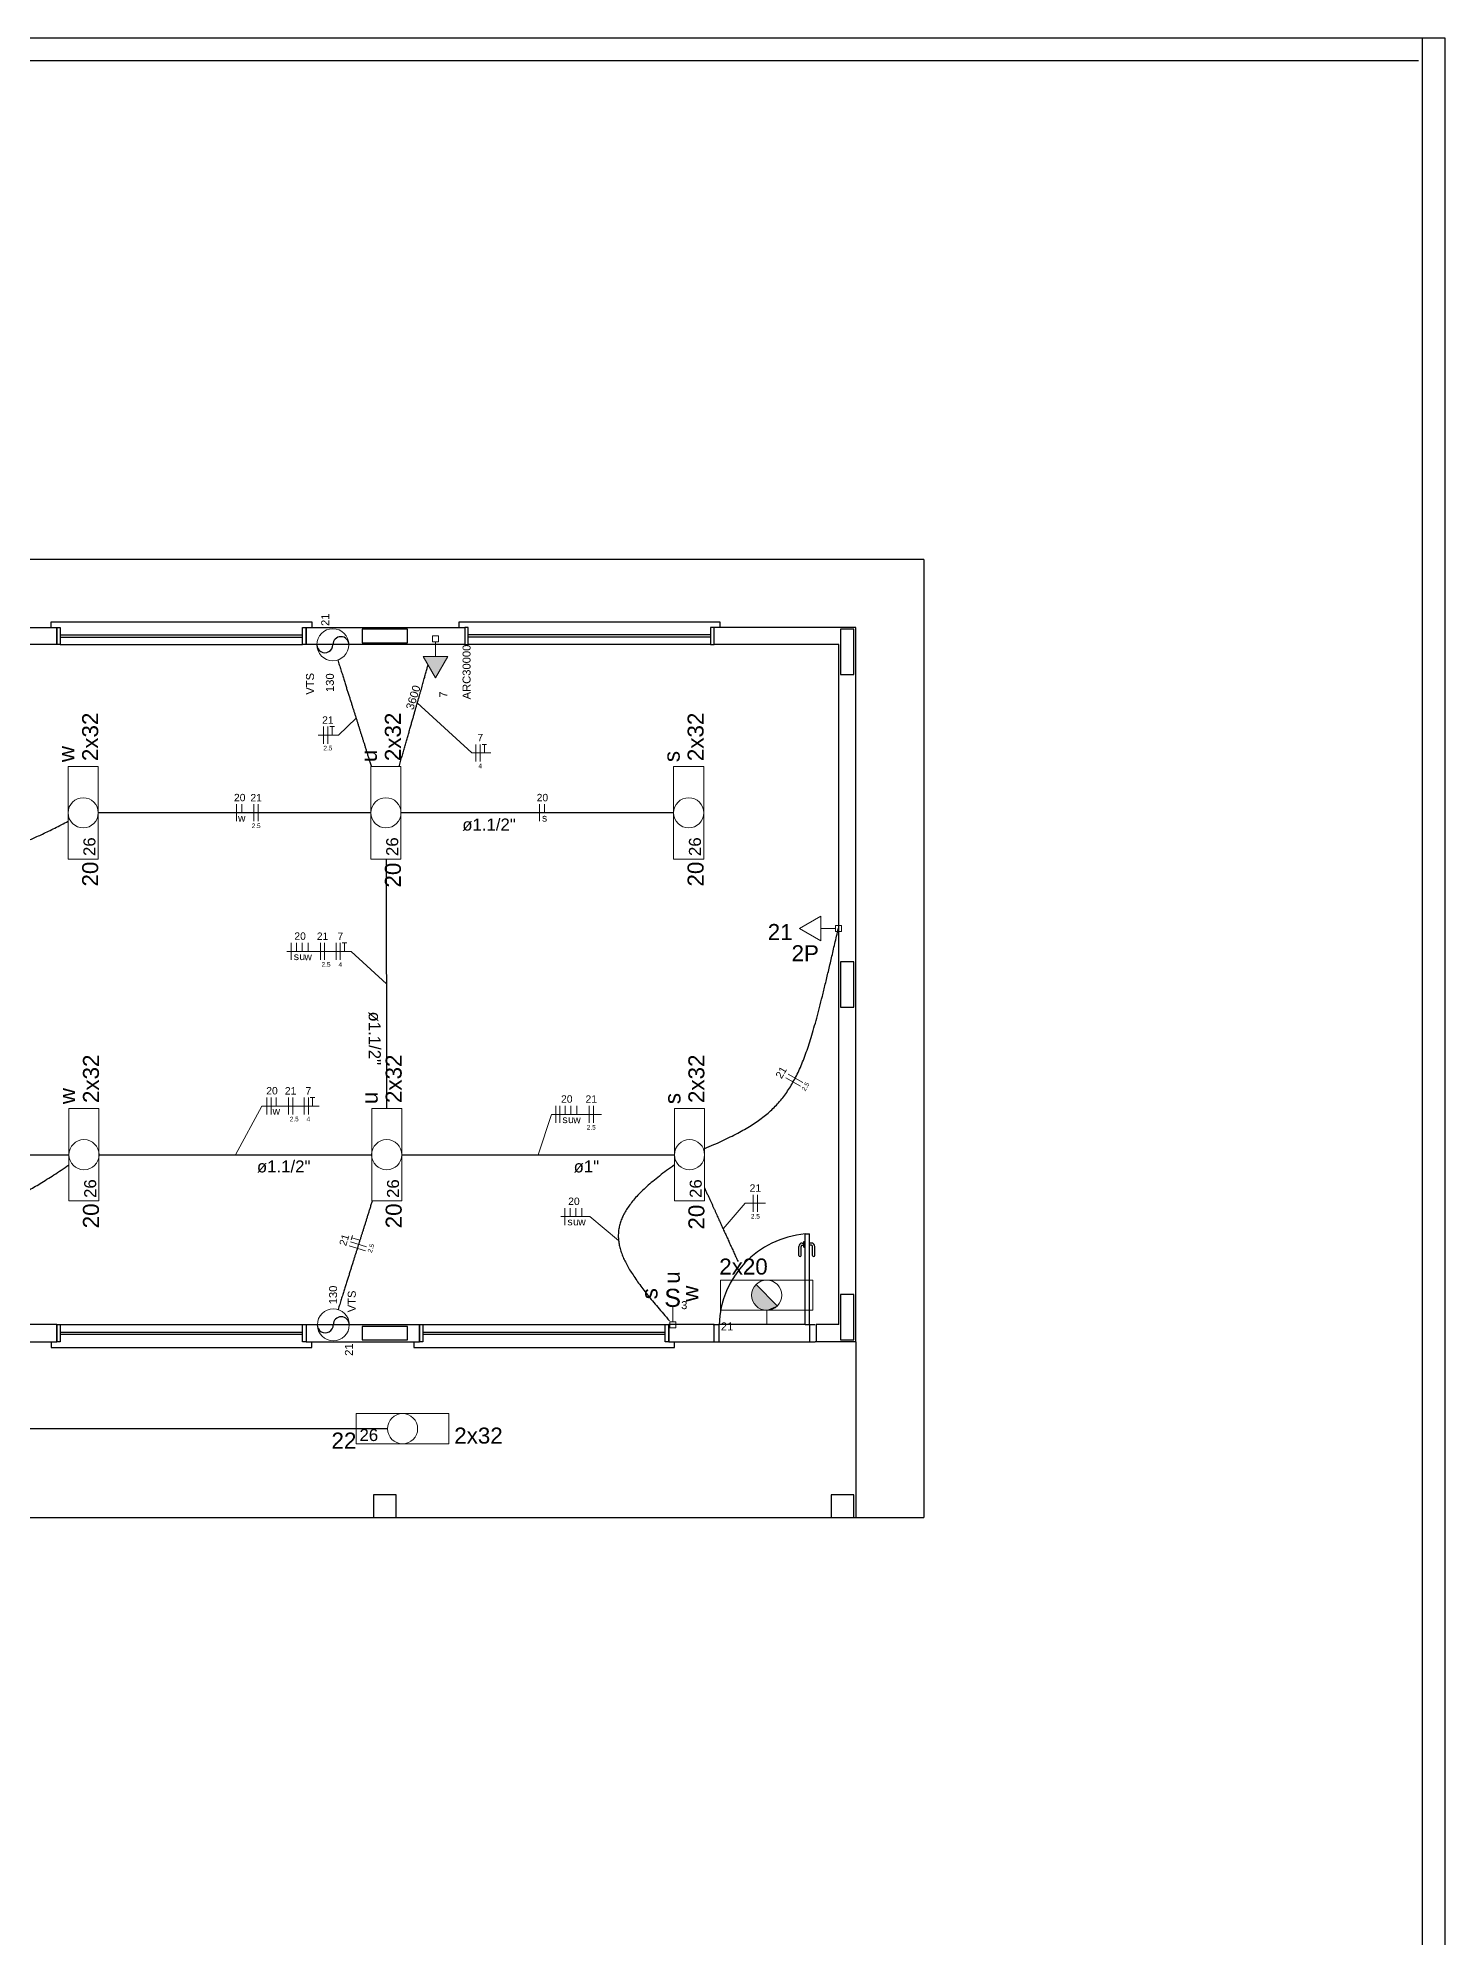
# Model space of a CAD drawing. Extents: x 175 to 700, y 53 to 250.
# Drawn here: x 510 to 522.42, y 205.56 to 222.31 of the extents above; entities that cross this region are included whole.
import ezdxf

# ---------------------------------------------------------------- set-up
doc = ezdxf.new("R2010")
doc.units = 0
doc.header["$LTSCALE"] = 2
doc.layers.get('0').update_dxf_attribs({"linetype": 'CONTINUOUS'})
for name, color, linetype in [('A-MURO', 2, 'CONTINUOUS'), ('A-PAREDE', 5, 'CONTINUOUS'), ('A-PISOS-NIVEL', 1, 'CONTINUOUS'), ('A-PORTA', 3, 'CONTINUOUS'), ('A-SOLEIRA', 1, 'CONTINUOUS'), ('AR-ESQ', 2, 'CONTINUOUS')]:
    doc.layers.add(name, color=color, linetype=linetype)
for name, color, linetype, lineweight in [('EL-Condutos', 4, 'CONTINUOUS', 30), ('EL-Fios', 9, 'CONTINUOUS', 20), ('EL-Textos condutos', 7, 'CONTINUOUS', 20), ('EL-Textos fios', 7, 'CONTINUOUS', 20), ('EL-Textos pontos', 5, 'CONTINUOUS', 20), ('P-SIMBOL', 5, 'CONTINUOUS', 20)]:
    doc.layers.add(name, color=color, linetype=linetype, lineweight=lineweight)
doc.styles.add('Arial', font='arial.ttf')

msp = doc.modelspace()

# ---------------------------------------------------------------- hatches: boundary and pattern name
at = {"layer": 'P-SIMBOL', "linetype": 'Continuous'}
for points in [[(513.401, 216.854), (513.509, 216.666), (513.618, 216.854)], [(516.337, 211.314), (516.327, 211.302), (516.323, 211.298), (516.32, 211.293), (516.313, 211.281), (516.311, 211.276), (516.309, 211.273), (516.308, 211.269), (516.307, 211.265), (516.304, 211.258), (516.303, 211.254), (516.302, 211.249), (516.3, 211.242), (516.3, 211.235), (516.299, 211.23), (516.298, 211.225), (516.299, 211.219), (516.299, 211.211), (516.3, 211.207), (516.3, 211.201), (516.301, 211.198), (516.301, 211.195), (516.302, 211.191), (516.303, 211.189), (516.304, 211.185), (516.305, 211.183), (516.306, 211.179), (516.307, 211.177), (516.307, 211.176), (516.308, 211.172), (516.309, 211.168), (516.31, 211.167), (516.31, 211.164), (516.312, 211.162), (516.313, 211.161), (516.314, 211.158), (516.316, 211.155), (516.319, 211.151), (516.32, 211.149), (516.321, 211.147), (516.323, 211.144), (516.324, 211.142), (516.326, 211.14), (516.328, 211.137), (516.331, 211.135), (516.334, 211.132), (516.337, 211.128), (516.339, 211.126), (516.341, 211.124), (516.344, 211.12), (516.347, 211.119), (516.35, 211.116), (516.353, 211.115), (516.355, 211.114), (516.358, 211.111), (516.36, 211.109), (516.365, 211.107), (516.367, 211.105), (516.37, 211.104), (516.373, 211.102), (516.374, 211.102), (516.376, 211.101), (516.377, 211.1), (516.384, 211.098), (516.387, 211.096), (516.389, 211.095), (516.391, 211.095), (516.392, 211.094), (516.394, 211.094), (516.395, 211.093), (516.397, 211.093), (516.4, 211.093), (516.403, 211.092), (516.407, 211.091), (516.409, 211.091), (516.412, 211.09), (516.431, 211.088)], [(516.524, 211.127), (516.337, 211.314), (516.431, 211.088)], [(516.524, 211.127), (516.52, 211.122), (516.516, 211.119), (516.51, 211.115), (516.503, 211.11), (516.501, 211.108), (516.498, 211.107), (516.496, 211.105), (516.493, 211.104), (516.485, 211.1), (516.481, 211.099), (516.474, 211.096), (516.469, 211.094), (516.464, 211.093), (516.455, 211.091), (516.451, 211.09), (516.447, 211.089), (516.431, 211.088)]]:
    msp.add_hatch(color=256, dxfattribs=at).paths.add_polyline_path(points)

# ---------------------------------------------------------------- linework, layer by layer
for centre, start, end in [((512.533, 216.958), 179.981, 0.0002), ((512.674, 216.958), 0.0192, 180), ((512.536, 210.959), 179.98, 0.0002), ((512.677, 210.959), 0.0192, 180)]:
    msp.add_arc(centre, 0.0706, start, end)
at = {"layer": 'A-MURO', "color": 251}
for p, q in [((442.416, 222.31), (522.416, 222.31)), ((522.216, 222.31), (522.216, 172.31)), ((522.416, 222.31), (522.416, 172.31)), ((442.616, 222.11), (522.182, 222.11))]:
    msp.add_line(p, q, dxfattribs=at)
at = {"layer": 'A-PAREDE', "color": 251}
for p, q in [((510.166, 216.96), (510.166, 217.11)), ((515.966, 216.96), (515.966, 217.11)), ((517.216, 210.81), (517.216, 217.11)), ((517.066, 210.96), (517.066, 216.96)), ((510.166, 210.96), (510.166, 210.81)), ((512.366, 210.96), (513.366, 210.96)), ((512.366, 210.96), (512.366, 210.81)), ((513.366, 210.96), (513.366, 210.81)), ((515.566, 210.81), (515.566, 210.96)), ((516.866, 210.96), (516.866, 210.81)), ((517.066, 210.96), (516.866, 210.96)), ((512.366, 210.81), (513.366, 210.81)), ((517.216, 210.81), (516.86, 210.81))]:
    msp.add_line(p, q, dxfattribs=at)
for points in [[(509.066, 217.11), (510.166, 217.11), (510.166, 216.96), (509.066, 216.96)], [(517.216, 217.11), (515.966, 217.11)], [(517.066, 210.96), (517.066, 210.96), (517.066, 216.96), (515.966, 216.96)], [(509.066, 210.81), (510.166, 210.81), (510.166, 210.96), (509.066, 210.96)]]:
    msp.add_lwpolyline(points, dxfattribs=at)
for points in [[(513.766, 217.11), (513.766, 216.96), (512.366, 216.96), (512.366, 217.11)], [(512.861, 217.095), (512.861, 216.975), (513.261, 216.975), (513.261, 217.095)], [(517.081, 216.695), (517.201, 216.695), (517.201, 217.095), (517.081, 217.095)], [(517.081, 213.76), (517.201, 213.76), (517.201, 214.16), (517.081, 214.16)], [(517.081, 210.825), (517.201, 210.825), (517.201, 211.225), (517.081, 211.225)], [(512.861, 210.945), (512.861, 210.825), (513.261, 210.825), (513.261, 210.945)], [(515.966, 210.96), (515.566, 210.96), (515.566, 210.81), (515.966, 210.81)], [(513.161, 209.46), (512.961, 209.46), (512.961, 209.26), (513.161, 209.26)], [(517.201, 209.46), (517.001, 209.46), (517.001, 209.26), (517.201, 209.26)]]:
    msp.add_lwpolyline(points, close=True, dxfattribs=at)
at = {"layer": 'A-PISOS-NIVEL', "color": 251}
for p, q in [((517.816, 217.71), (459.416, 217.71)), ((517.816, 217.71), (517.816, 209.26)), ((517.216, 210.81), (517.216, 209.26)), ((509.066, 209.26), (517.216, 209.26)), ((517.216, 209.26), (517.816, 209.26))]:
    msp.add_line(p, q, dxfattribs=at)
at = {"layer": 'A-PORTA', "color": 251}
for p, q in [((516.715, 211.57), (516.715, 211.65)), ((516.735, 211.57), (516.735, 211.65)), ((516.745, 211.68), (516.76, 211.68)), ((516.745, 211.66), (516.76, 211.66)), ((516.76, 211.645), (516.76, 211.695)), ((516.76, 211.695), (516.765, 211.695)), ((516.76, 211.645), (516.765, 211.645)), ((516.81, 211.695), (516.805, 211.695)), ((516.81, 211.645), (516.805, 211.645)), ((516.81, 211.645), (516.81, 211.695)), ((516.825, 211.68), (516.81, 211.68)), ((516.825, 211.66), (516.81, 211.66)), ((516.835, 211.57), (516.835, 211.65)), ((516.855, 211.57), (516.855, 211.65))]:
    msp.add_line(p, q, dxfattribs=at)
for centre, radius, start, end in [((516.84, 210.933), 0.83, 94.7788, 178.1499), ((516.745, 211.65), 0.03, 90, 180), ((516.745, 211.65), 0.01, 90, 180), ((516.825, 211.65), 0.03, 0, 90), ((516.825, 211.65), 0.01, 0, 90), ((516.725, 211.57), 0.01, 180, 0), ((516.845, 211.57), 0.01, 180, 0)]:
    msp.add_arc(centre, radius, start, end, dxfattribs=at)
at = {"layer": 'A-SOLEIRA', "color": 251}
for p, q in [((516.77, 210.96), (516.01, 210.96)), ((516.01, 210.81), (516.81, 210.81))]:
    msp.add_line(p, q, dxfattribs=at)
at = {"layer": 'AR-ESQ', "color": 251}
for p, q in [((510.196, 217.045), (512.336, 217.045)), ((510.196, 217.025), (512.336, 217.025)), ((510.196, 216.96), (512.336, 216.96)), ((515.936, 217.045), (513.796, 217.045)), ((515.936, 217.025), (513.796, 217.025)), ((515.936, 216.96), (513.796, 216.96)), ((516.77, 210.96), (516.77, 211.76)), ((516.77, 211.76), (516.81, 211.76)), ((516.81, 210.96), (516.81, 211.76)), ((510.196, 210.96), (512.336, 210.96)), ((513.396, 210.96), (515.536, 210.96)), ((515.96, 210.96), (516.01, 210.96)), ((516.01, 210.96), (516.01, 210.81)), ((516.77, 210.96), (516.81, 210.96)), ((516.81, 210.96), (516.81, 210.81)), ((516.81, 210.96), (516.86, 210.96)), ((510.196, 210.895), (512.336, 210.895)), ((510.196, 210.875), (512.336, 210.875)), ((513.396, 210.895), (515.536, 210.895)), ((513.396, 210.875), (515.536, 210.875)), ((515.96, 210.81), (516.01, 210.81)), ((516.81, 210.81), (516.86, 210.81))]:
    msp.add_line(p, q, dxfattribs=at)
for points in [[(510.116, 217.11), (510.116, 217.16), (512.416, 217.16), (512.416, 217.11)], [(513.716, 217.11), (513.716, 217.16), (516.016, 217.16), (516.016, 217.11)], [(510.116, 210.81), (510.116, 210.76), (512.416, 210.76), (512.416, 210.81)], [(513.316, 210.81), (513.316, 210.76), (515.616, 210.76), (515.616, 210.81)]]:
    msp.add_lwpolyline(points, dxfattribs=at)
for points in [[(510.166, 217.11), (510.196, 217.11), (510.196, 216.96), (510.166, 216.96)], [(512.336, 217.11), (512.366, 217.11), (512.366, 216.96), (512.336, 216.96)], [(513.796, 217.11), (513.766, 217.11), (513.766, 216.96), (513.796, 216.96)], [(515.966, 217.11), (515.936, 217.11), (515.936, 216.96), (515.966, 216.96)], [(510.166, 210.96), (510.196, 210.96), (510.196, 210.81), (510.166, 210.81)], [(512.336, 210.96), (512.366, 210.96), (512.366, 210.81), (512.336, 210.81)], [(513.366, 210.96), (513.396, 210.96), (513.396, 210.81), (513.366, 210.81)], [(515.536, 210.96), (515.566, 210.96), (515.566, 210.81), (515.536, 210.81)]]:
    msp.add_lwpolyline(points, close=True, dxfattribs=at)
at = {"layer": 'EL-Condutos', "linetype": 'Continuous'}
for points in [[(512.646, 216.824), (512.66, 216.779), (512.674, 216.736), (512.687, 216.694), (512.699, 216.655), (512.711, 216.617), (512.722, 216.581), (512.733, 216.547), (512.744, 216.513), (512.754, 216.481), (512.764, 216.45), (512.773, 216.42), (512.782, 216.391), (512.791, 216.363), (512.8, 216.335), (512.809, 216.308), (512.817, 216.281), (512.825, 216.255), (512.834, 216.228), (512.842, 216.202), (512.85, 216.176), (512.859, 216.149), (512.867, 216.122), (512.876, 216.095), (512.885, 216.067), (512.893, 216.039), (512.903, 216.009), (512.912, 215.979), (512.922, 215.948), (512.932, 215.916), (512.943, 215.882)], [(513.188, 215.882), (513.201, 215.928), (513.213, 215.973), (513.226, 216.016), (513.238, 216.058), (513.249, 216.099), (513.261, 216.139), (513.272, 216.177), (513.283, 216.215), (513.293, 216.251), (513.303, 216.286), (513.313, 216.32), (513.322, 216.353), (513.331, 216.385), (513.34, 216.416), (513.348, 216.445), (513.357, 216.474), (513.365, 216.502), (513.372, 216.529), (513.38, 216.554), (513.387, 216.579), (513.394, 216.603), (513.4, 216.626), (513.406, 216.649), (513.413, 216.67), (513.418, 216.69), (513.424, 216.71), (513.429, 216.729), (513.434, 216.747), (513.439, 216.764), (513.444, 216.78)], [(509.083, 215.532), (509.117, 215.485), (509.15, 215.442), (509.183, 215.402), (509.215, 215.365), (509.247, 215.332), (509.279, 215.301), (509.311, 215.274), (509.343, 215.25), (509.374, 215.229), (509.407, 215.211), (509.439, 215.196), (509.472, 215.183), (509.506, 215.174), (509.54, 215.167), (509.575, 215.163), (509.611, 215.162), (509.648, 215.164), (509.686, 215.168), (509.725, 215.174), (509.766, 215.183), (509.808, 215.195), (509.851, 215.209), (509.896, 215.225), (509.943, 215.244), (509.992, 215.265), (510.042, 215.288), (510.095, 215.313), (510.15, 215.341), (510.207, 215.37), (510.267, 215.402)], [(512.938, 215.475), (512.825, 215.475), (512.719, 215.475), (512.62, 215.475), (512.526, 215.475), (512.437, 215.475), (512.353, 215.475), (512.274, 215.475), (512.198, 215.475), (512.126, 215.475), (512.056, 215.475), (511.989, 215.475), (511.924, 215.475), (511.861, 215.475), (511.798, 215.475), (511.736, 215.475), (511.673, 215.475), (511.611, 215.475), (511.547, 215.475), (511.482, 215.475), (511.415, 215.475), (511.345, 215.475), (511.273, 215.475), (511.197, 215.475), (511.118, 215.475), (511.034, 215.475), (510.945, 215.475), (510.851, 215.475), (510.752, 215.475), (510.646, 215.475), (510.533, 215.475)], [(515.609, 215.475), (515.497, 215.475), (515.391, 215.475), (515.291, 215.475), (515.197, 215.475), (515.109, 215.475), (515.025, 215.475), (514.945, 215.475), (514.87, 215.475), (514.797, 215.475), (514.728, 215.475), (514.661, 215.475), (514.596, 215.475), (514.532, 215.475), (514.469, 215.475), (514.407, 215.475), (514.345, 215.475), (514.282, 215.475), (514.218, 215.475), (514.153, 215.475), (514.086, 215.475), (514.017, 215.475), (513.944, 215.475), (513.869, 215.475), (513.789, 215.475), (513.705, 215.475), (513.617, 215.475), (513.523, 215.475), (513.423, 215.475), (513.317, 215.475), (513.205, 215.475)], [(513.072, 215.069), (513.072, 214.972), (513.073, 214.88), (513.073, 214.792), (513.073, 214.709), (513.073, 214.63), (513.073, 214.553), (513.074, 214.48), (513.074, 214.41), (513.074, 214.342), (513.074, 214.277), (513.074, 214.213), (513.074, 214.15), (513.074, 214.088), (513.075, 214.028), (513.075, 213.967), (513.075, 213.906), (513.075, 213.846), (513.075, 213.784), (513.075, 213.721), (513.075, 213.657), (513.076, 213.592), (513.076, 213.524), (513.076, 213.454), (513.076, 213.381), (513.076, 213.304), (513.076, 213.225), (513.077, 213.141), (513.077, 213.054), (513.077, 212.962), (513.077, 212.865)], [(515.884, 212.514), (515.964, 212.548), (516.039, 212.582), (516.109, 212.616), (516.175, 212.649), (516.236, 212.683), (516.293, 212.717), (516.346, 212.752), (516.396, 212.789), (516.443, 212.826), (516.486, 212.866), (516.526, 212.907), (516.564, 212.951), (516.599, 212.997), (516.632, 213.046), (516.663, 213.099), (516.693, 213.154), (516.721, 213.214), (516.748, 213.277), (516.774, 213.345), (516.799, 213.417), (516.823, 213.494), (516.848, 213.577), (516.872, 213.665), (516.897, 213.758), (516.922, 213.857), (516.948, 213.963), (516.975, 214.076), (517.003, 214.195), (517.032, 214.321), (517.063, 214.455)], [(507.736, 212.459), (507.856, 212.459), (507.968, 212.459), (508.073, 212.459), (508.173, 212.459), (508.266, 212.459), (508.355, 212.459), (508.439, 212.459), (508.519, 212.459), (508.595, 212.459), (508.668, 212.459), (508.739, 212.459), (508.807, 212.459), (508.874, 212.459), (508.94, 212.459), (509.006, 212.459), (509.071, 212.459), (509.137, 212.459), (509.205, 212.459), (509.273, 212.459), (509.344, 212.459), (509.417, 212.459), (509.493, 212.459), (509.573, 212.459), (509.657, 212.459), (509.746, 212.459), (509.839, 212.459), (509.939, 212.459), (510.044, 212.459), (510.156, 212.459), (510.275, 212.459)], [(509.078, 212.419), (509.107, 212.367), (509.135, 212.317), (509.163, 212.272), (509.191, 212.231), (509.219, 212.193), (509.247, 212.159), (509.275, 212.128), (509.304, 212.102), (509.333, 212.079), (509.363, 212.059), (509.393, 212.043), (509.424, 212.03), (509.456, 212.021), (509.49, 212.016), (509.524, 212.014), (509.56, 212.015), (509.598, 212.019), (509.637, 212.027), (509.677, 212.038), (509.72, 212.053), (509.765, 212.07), (509.811, 212.091), (509.86, 212.115), (509.911, 212.142), (509.965, 212.172), (510.021, 212.206), (510.08, 212.242), (510.142, 212.281), (510.206, 212.324), (510.274, 212.369)], [(510.54, 212.459), (510.653, 212.459), (510.759, 212.459), (510.858, 212.459), (510.952, 212.459), (511.041, 212.459), (511.125, 212.459), (511.204, 212.459), (511.28, 212.459), (511.352, 212.459), (511.422, 212.459), (511.489, 212.459), (511.554, 212.459), (511.618, 212.459), (511.68, 212.459), (511.743, 212.459), (511.805, 212.459), (511.868, 212.459), (511.931, 212.459), (511.996, 212.459), (512.063, 212.459), (512.133, 212.459), (512.205, 212.459), (512.281, 212.459), (512.36, 212.459), (512.444, 212.459), (512.533, 212.459), (512.627, 212.459), (512.726, 212.459), (512.832, 212.459), (512.945, 212.459)], [(513.212, 212.459), (513.324, 212.459), (513.43, 212.459), (513.53, 212.459), (513.624, 212.459), (513.712, 212.459), (513.796, 212.459), (513.876, 212.459), (513.951, 212.459), (514.024, 212.459), (514.093, 212.459), (514.16, 212.459), (514.225, 212.459), (514.289, 212.459), (514.352, 212.459), (514.414, 212.459), (514.476, 212.459), (514.539, 212.459), (514.603, 212.459), (514.668, 212.459), (514.735, 212.459), (514.804, 212.459), (514.877, 212.459), (514.952, 212.459), (515.032, 212.459), (515.116, 212.459), (515.204, 212.459), (515.298, 212.459), (515.398, 212.459), (515.504, 212.459), (515.616, 212.459)], [(515.617, 212.369), (515.548, 212.319), (515.484, 212.271), (515.426, 212.224), (515.373, 212.178), (515.326, 212.134), (515.284, 212.091), (515.247, 212.048), (515.215, 212.006), (515.188, 211.965), (515.165, 211.924), (515.148, 211.884), (515.135, 211.844), (515.126, 211.804), (515.122, 211.764), (515.122, 211.723), (515.127, 211.682), (515.135, 211.641), (515.148, 211.599), (515.164, 211.556), (515.184, 211.513), (515.208, 211.468), (515.236, 211.422), (515.267, 211.375), (515.301, 211.326), (515.338, 211.276), (515.379, 211.224), (515.423, 211.17), (515.47, 211.114), (515.52, 211.055), (515.572, 210.995)], [(515.882, 212.167), (515.895, 212.139), (515.907, 212.111), (515.92, 212.085), (515.931, 212.059), (515.943, 212.034), (515.954, 212.009), (515.964, 211.986), (515.975, 211.963), (515.985, 211.94), (515.995, 211.918), (516.005, 211.896), (516.015, 211.875), (516.024, 211.855), (516.033, 211.834), (516.042, 211.814), (516.051, 211.794), (516.06, 211.775), (516.069, 211.755), (516.078, 211.736), (516.087, 211.716), (516.096, 211.697), (516.104, 211.678), (516.113, 211.658), (516.122, 211.639), (516.131, 211.619), (516.14, 211.599), (516.149, 211.579), (516.159, 211.558), (516.168, 211.537), (516.178, 211.516)], [(512.95, 212.05), (512.939, 212.016), (512.929, 211.983), (512.919, 211.952), (512.909, 211.921), (512.9, 211.891), (512.891, 211.862), (512.882, 211.834), (512.873, 211.806), (512.865, 211.779), (512.856, 211.752), (512.848, 211.725), (512.839, 211.699), (512.831, 211.672), (512.822, 211.645), (512.814, 211.618), (512.805, 211.59), (512.796, 211.562), (512.787, 211.533), (512.778, 211.504), (512.768, 211.473), (512.759, 211.442), (512.748, 211.409), (512.738, 211.375), (512.727, 211.34), (512.715, 211.303), (512.703, 211.265), (512.69, 211.225), (512.677, 211.183), (512.663, 211.139), (512.649, 211.093)], [(513.082, 210.042), (512.703, 210.042), (512.348, 210.042), (512.015, 210.042), (511.702, 210.042), (511.408, 210.042), (511.131, 210.042), (510.869, 210.042), (510.62, 210.042), (510.384, 210.042), (510.157, 210.042), (509.94, 210.042), (509.729, 210.042), (509.523, 210.042), (509.321, 210.042), (509.121, 210.042), (508.92, 210.042), (508.719, 210.042), (508.514, 210.042), (508.304, 210.042), (508.088, 210.042), (507.864, 210.042), (507.629, 210.042), (507.383, 210.042), (507.124, 210.042), (506.85, 210.042), (506.56, 210.042), (506.251, 210.042), (505.922, 210.042), (505.572, 210.042), (505.198, 210.042)]]:
    msp.add_spline(points, degree=3, dxfattribs=at)
at = {"layer": 'EL-Fios'}
for p, q in [((512.521, 216.085), (512.521, 216.235)), ((512.559, 216.085), (512.559, 216.235)), ((512.576, 216.235), (512.616, 216.235)), ((512.596, 216.16), (512.596, 216.235)), ((513.865, 215.929), (513.865, 216.079)), ((513.903, 215.929), (513.903, 216.079)), ((513.92, 216.079), (513.96, 216.079)), ((513.94, 216.004), (513.94, 216.079)), ((511.754, 215.4), (511.754, 215.55)), ((511.799, 215.475), (511.799, 215.55)), ((511.907, 215.4), (511.907, 215.55)), ((511.944, 215.4), (511.944, 215.55)), ((514.426, 215.4), (514.426, 215.55)), ((514.471, 215.475), (514.471, 215.55)), ((512.236, 214.178), (512.236, 214.328)), ((512.281, 214.253), (512.281, 214.328)), ((512.333, 214.253), (512.333, 214.328)), ((512.385, 214.253), (512.385, 214.328)), ((512.493, 214.178), (512.493, 214.328)), ((512.53, 214.178), (512.53, 214.328)), ((512.631, 214.178), (512.631, 214.328)), ((512.668, 214.178), (512.668, 214.328)), ((512.686, 214.328), (512.726, 214.328)), ((512.706, 214.253), (512.706, 214.328)), ((516.73, 213.063), (516.6, 213.138)), ((516.749, 213.096), (516.619, 213.171)), ((512.021, 212.813), (512.021, 212.963)), ((512.059, 212.813), (512.059, 212.963)), ((512.103, 212.888), (512.103, 212.963)), ((512.211, 212.813), (512.211, 212.963)), ((512.249, 212.813), (512.249, 212.963)), ((512.349, 212.813), (512.349, 212.963)), ((512.387, 212.813), (512.387, 212.963)), ((512.404, 212.963), (512.444, 212.963)), ((512.424, 212.888), (512.424, 212.963)), ((514.57, 212.74), (514.57, 212.89)), ((514.607, 212.74), (514.607, 212.89)), ((514.652, 212.815), (514.652, 212.89)), ((514.704, 212.815), (514.704, 212.89)), ((514.757, 212.815), (514.757, 212.89)), ((514.864, 212.74), (514.864, 212.89)), ((514.902, 212.74), (514.902, 212.89)), ((516.312, 211.956), (516.312, 212.106)), ((516.349, 211.956), (516.349, 212.106)), ((514.651, 211.838), (514.651, 211.988)), ((514.696, 211.913), (514.696, 211.988)), ((514.748, 211.913), (514.748, 211.988)), ((514.8, 211.913), (514.8, 211.988)), ((512.763, 211.707), (512.775, 211.746)), ((512.89, 211.61), (512.747, 211.655)), ((512.901, 211.646), (512.758, 211.691)), ((512.841, 211.704), (512.769, 211.727))]:
    msp.add_line(p, q, dxfattribs=at)
at = {"layer": 'EL-Textos fios'}
for p, q in [((513.348, 216.444), (513.828, 216.004)), ((512.808, 216.31), (512.654, 216.16)), ((512.654, 216.16), (512.473, 216.16)), ((513.828, 216.004), (513.998, 216.004)), ((512.763, 214.253), (512.198, 214.253)), ((513.075, 213.967), (512.763, 214.253)), ((511.743, 212.459), (511.977, 212.888)), ((511.977, 212.888), (512.482, 212.888)), ((514.414, 212.459), (514.532, 212.815)), ((514.532, 212.815), (514.972, 212.815)), ((514.871, 211.913), (514.614, 211.913)), ((515.124, 211.703), (514.871, 211.913)), ((516.047, 211.804), (516.242, 212.031)), ((516.242, 212.031), (516.419, 212.031))]:
    msp.add_line(p, q, dxfattribs=at)
at = {"layer": 'P-SIMBOL'}
for p, q in [((513.483, 217.035), (513.536, 217.035)), ((513.483, 216.982), (513.483, 217.035)), ((513.536, 216.982), (513.483, 216.982)), ((513.509, 216.854), (513.509, 216.982)), ((513.536, 217.035), (513.536, 216.982)), ((513.401, 216.854), (513.618, 216.854)), ((513.509, 216.666), (513.401, 216.854)), ((513.618, 216.854), (513.509, 216.666)), ((510.267, 215.067), (510.267, 215.883)), ((510.267, 215.883), (510.532, 215.883)), ((510.532, 215.067), (510.532, 215.883)), ((512.939, 215.067), (512.939, 215.883)), ((512.939, 215.883), (513.204, 215.883)), ((513.204, 215.067), (513.204, 215.883)), ((515.61, 215.067), (515.61, 215.883)), ((515.61, 215.883), (515.875, 215.883)), ((515.875, 215.067), (515.875, 215.883)), ((510.267, 215.067), (510.532, 215.067)), ((512.939, 215.067), (513.204, 215.067)), ((515.61, 215.067), (515.875, 215.067)), ((516.721, 214.455), (516.909, 214.563)), ((516.909, 214.347), (516.721, 214.455)), ((516.909, 214.563), (516.909, 214.347)), ((516.909, 214.455), (517.037, 214.455)), ((517.037, 214.428), (517.037, 214.481)), ((517.037, 214.481), (517.09, 214.481)), ((517.09, 214.428), (517.037, 214.428)), ((517.09, 214.481), (517.09, 214.428)), ((510.274, 212.051), (510.274, 212.867)), ((510.274, 212.867), (510.539, 212.867)), ((510.539, 212.051), (510.539, 212.867)), ((512.946, 212.051), (512.946, 212.867)), ((512.946, 212.867), (513.211, 212.867)), ((513.211, 212.051), (513.211, 212.867)), ((515.617, 212.051), (515.617, 212.867)), ((515.617, 212.867), (515.882, 212.867)), ((515.882, 212.051), (515.882, 212.867)), ((510.274, 212.051), (510.539, 212.051)), ((512.946, 212.051), (513.211, 212.051)), ((515.617, 212.051), (515.882, 212.051)), ((516.023, 211.088), (516.023, 211.353)), ((516.839, 211.353), (516.023, 211.353)), ((516.524, 211.127), (516.337, 211.314)), ((516.839, 211.088), (516.839, 211.353)), ((515.603, 211.114), (515.603, 210.986)), ((516.839, 211.088), (516.023, 211.088)), ((516.431, 210.959), (516.431, 211.088)), ((515.577, 210.986), (515.63, 210.986)), ((515.577, 210.933), (515.577, 210.986)), ((515.63, 210.933), (515.577, 210.933)), ((515.63, 210.986), (515.63, 210.933)), ((512.81, 210.175), (513.626, 210.175)), ((512.81, 210.175), (512.81, 209.91)), ((513.626, 210.175), (513.626, 209.91)), ((512.81, 209.91), (513.626, 209.91))]:
    msp.add_line(p, q, dxfattribs=at)
for centre, radius in [((512.603, 216.958), 0.141), ((510.4, 215.475), 0.133), ((513.071, 215.475), 0.133), ((515.743, 215.475), 0.133), ((510.407, 212.459), 0.133), ((513.078, 212.459), 0.133), ((515.75, 212.459), 0.133), ((516.431, 211.22), 0.133), ((512.607, 210.959), 0.141), ((513.218, 210.042), 0.133)]:
    msp.add_circle(centre, radius, dxfattribs=at)

# ---------------------------------------------------------------- texts
at = {"layer": 'EL-Textos condutos', "insert": (513.981, 215.316), "char_height": 0.1059, "width": 0.88956, "attachment_point": 8, "line_spacing_factor": 0.798, "style": 'Arial'}
msp.add_mtext('ø1.1/2"', dxfattribs=at)
at = {"layer": 'EL-Textos condutos', "char_height": 0.1059, "attachment_point": 8, "line_spacing_factor": 0.798, "style": 'Arial'}
for s, insert, width, rotation in [('ø1.1/2"', (512.917, 213.486), 0.88956, 270.1316), ('ø1.1/2"', (512.169, 212.3), 0.88956, 0.0008), ('ø1"', (514.84, 212.3), 0.38124, 0.0008)]:
    msp.add_mtext(s, dxfattribs=dict(at, insert=insert, width=width, rotation=rotation))
at = {"layer": 'EL-Textos fios', "attachment_point": 8, "line_spacing_factor": 0.798, "style": 'Arial'}
for s, insert, char_height, width in [('21', (512.559, 216.261), 0.0653, 0.15673), ('7', (513.903, 216.105), 0.0653, 0.07837), ('2.5', (512.559, 216.025), 0.0406, 0.14614), ('4', (513.903, 215.868), 0.0406, 0.04871), ('20', (511.781, 215.576), 0.0653, 0.15673), ('21', (511.926, 215.576), 0.0653, 0.15673), ('20', (514.452, 215.576), 0.0653, 0.15673), ('w', (511.799, 215.397), 0.0653, 0.07837), ('s', (514.471, 215.397), 0.0653, 0.07837), ('2.5', (511.926, 215.34), 0.0406, 0.14614), ('20', (512.314, 214.354), 0.0653, 0.15673), ('21', (512.512, 214.354), 0.0653, 0.15673), ('7', (512.669, 214.354), 0.0653, 0.07837), ('s', (512.281, 214.175), 0.0653, 0.07837), ('u', (512.333, 214.175), 0.0653, 0.07837), ('w', (512.385, 214.175), 0.0653, 0.07837), ('2.5', (512.543, 214.117), 0.0406, 0.14614), ('4', (512.669, 214.117), 0.0406, 0.04871), ('20', (512.066, 212.99), 0.0653, 0.15673), ('21', (512.23, 212.99), 0.0653, 0.15673), ('7', (512.387, 212.99), 0.0653, 0.07837), ('20', (514.667, 212.917), 0.0653, 0.15673), ('21', (514.883, 212.917), 0.0653, 0.15673), ('w', (512.104, 212.811), 0.0653, 0.07837), ('2.5', (512.262, 212.753), 0.0406, 0.14614), ('4', (512.387, 212.753), 0.0406, 0.04871), ('s', (514.652, 212.737), 0.0653, 0.07837), ('u', (514.704, 212.737), 0.0653, 0.07837), ('w', (514.757, 212.737), 0.0653, 0.07837), ('2.5', (514.883, 212.68), 0.0406, 0.14614), ('20', (514.73, 212.015), 0.0653, 0.15673), ('21', (516.331, 212.132), 0.0653, 0.15673), ('2.5', (516.331, 211.895), 0.0406, 0.14614), ('s', (514.696, 211.835), 0.0653, 0.07837), ('u', (514.748, 211.835), 0.0653, 0.07837), ('w', (514.801, 211.835), 0.0653, 0.07837)]:
    msp.add_mtext(s, dxfattribs=dict(at, insert=insert, char_height=char_height, width=width))
for s, insert, char_height, width, rotation in [('21', (516.587, 213.168), 0.0653, 0.15673, 59.9371), ('2.5', (516.791, 213.05), 0.0406, 0.14614, 59.9371), ('21', (512.734, 211.698), 0.0653, 0.15673, 72.5536), ('2.5', (512.959, 211.628), 0.0406, 0.14614, 72.5536)]:
    msp.add_mtext(s, dxfattribs=dict(at, insert=insert, char_height=char_height, width=width, rotation=rotation))
at = {"layer": 'EL-Textos pontos', "line_spacing_factor": 0.798, "style": 'Arial'}
for s, insert, char_height, width, attachment_point, rotation in [('21', (512.571, 217.178), 0.0706, 0.16944, 8, 90.0002), ('ARC30000', (513.819, 216.717), 0.0706, 0.67776, 8, 90.0002), ('VTS', (512.438, 216.613), 0.0706, 0.25416, 8, 90.0002), ('130', (512.613, 216.623), 0.0706, 0.25416, 8, 90.0002), ('3600', (513.346, 216.482), 0.0706, 0.33888, 8, 72.4779), ('7', (513.613, 216.518), 0.0706, 0.08472, 8, 90.0002), ('2x32', (510.534, 215.931), 0.1412, 0.67776, 7, 90.0002), ('2x32', (513.205, 215.931), 0.1412, 0.67776, 7, 90.0002), ('2x32', (515.876, 215.931), 0.1412, 0.67776, 7, 90.0002), ('w', (510.322, 215.922), 0.141, 0.16944, 7, 90.0002), ('u', (512.993, 215.922), 0.141, 0.16944, 7, 90.0002), ('s', (515.665, 215.922), 0.141, 0.16944, 7, 90.0002), ('20', (510.534, 214.825), 0.1412, 0.33888, 7, 90.0002), ('20', (513.205, 214.816), 0.1412, 0.33888, 7, 90.0002), ('20', (515.876, 214.825), 0.1412, 0.33888, 7, 90.0002), ('2x32', (510.541, 212.915), 0.1412, 0.67776, 7, 90.0002), ('2x32', (513.212, 212.915), 0.1412, 0.67776, 7, 90.0002), ('2x32', (515.883, 212.915), 0.1412, 0.67776, 7, 90.0002), ('w', (510.329, 212.905), 0.141, 0.16944, 7, 90.0002), ('u', (513, 212.905), 0.141, 0.16944, 7, 90.0002), ('s', (515.672, 212.905), 0.141, 0.16944, 7, 90.0002), ('20', (510.541, 211.81), 0.1412, 0.33888, 7, 90.0002), ('20', (513.212, 211.81), 0.1412, 0.33888, 7, 90.0002), ('20', (515.883, 211.799), 0.1412, 0.33888, 7, 90.0002), ('u', (515.666, 211.376), 0.141, 0.16944, 8, 90.0002), ('130', (512.641, 211.222), 0.0706, 0.25416, 8, 90.0002), ('VTS', (512.806, 211.165), 0.0706, 0.25416, 8, 90.0002), ('s', (515.469, 211.233), 0.141, 0.16944, 8, 90.0002), ('w', (515.827, 211.233), 0.141, 0.16944, 8, 90.0002), ('21', (512.78, 210.74), 0.0706, 0.16944, 8, 90.0002)]:
    msp.add_mtext(s, dxfattribs=dict(at, insert=insert, char_height=char_height, width=width, attachment_point=attachment_point, rotation=rotation))
for s, insert, char_height, width, attachment_point in [('21', (516.55, 214.353), 0.1412, 0.33888, 8), ('2P', (516.771, 214.166), 0.1412, 0.33888, 8), ('21', (516.136, 210.909), 0.0706, 0.16944, 9), ('22', (512.591, 209.867), 0.1412, 0.33888, 7), ('2x32', (513.674, 209.909), 0.1412, 0.67776, 7)]:
    msp.add_mtext(s, dxfattribs=dict(at, insert=insert, char_height=char_height, width=width, attachment_point=attachment_point))
at = {"layer": 'P-SIMBOL', "char_height": 0.1059, "width": 0.25416, "attachment_point": 7, "rotation": 90.0002, "line_spacing_factor": 0.798, "style": 'Arial'}
for insert in [(510.509, 215.094), (513.181, 215.094), (515.852, 215.094), (510.516, 212.078), (513.188, 212.078), (515.859, 212.078)]:
    msp.add_mtext('26', dxfattribs=dict(at, insert=insert))
at = {"layer": 'P-SIMBOL', "line_spacing_factor": 0.798, "style": 'Arial'}
for s, insert, char_height, width, attachment_point in [('2x20', (516.44, 211.4), 0.1412, 0.67776, 9), ('S', (515.527, 211.115), 0.159, 0.19062, 7), ('3', (515.676, 211.096), 0.0706, 0.08472, 7), ('26', (512.838, 209.932), 0.1059, 0.25416, 7)]:
    msp.add_mtext(s, dxfattribs=dict(at, insert=insert, char_height=char_height, width=width, attachment_point=attachment_point))

doc.saveas('drawing.dxf')
